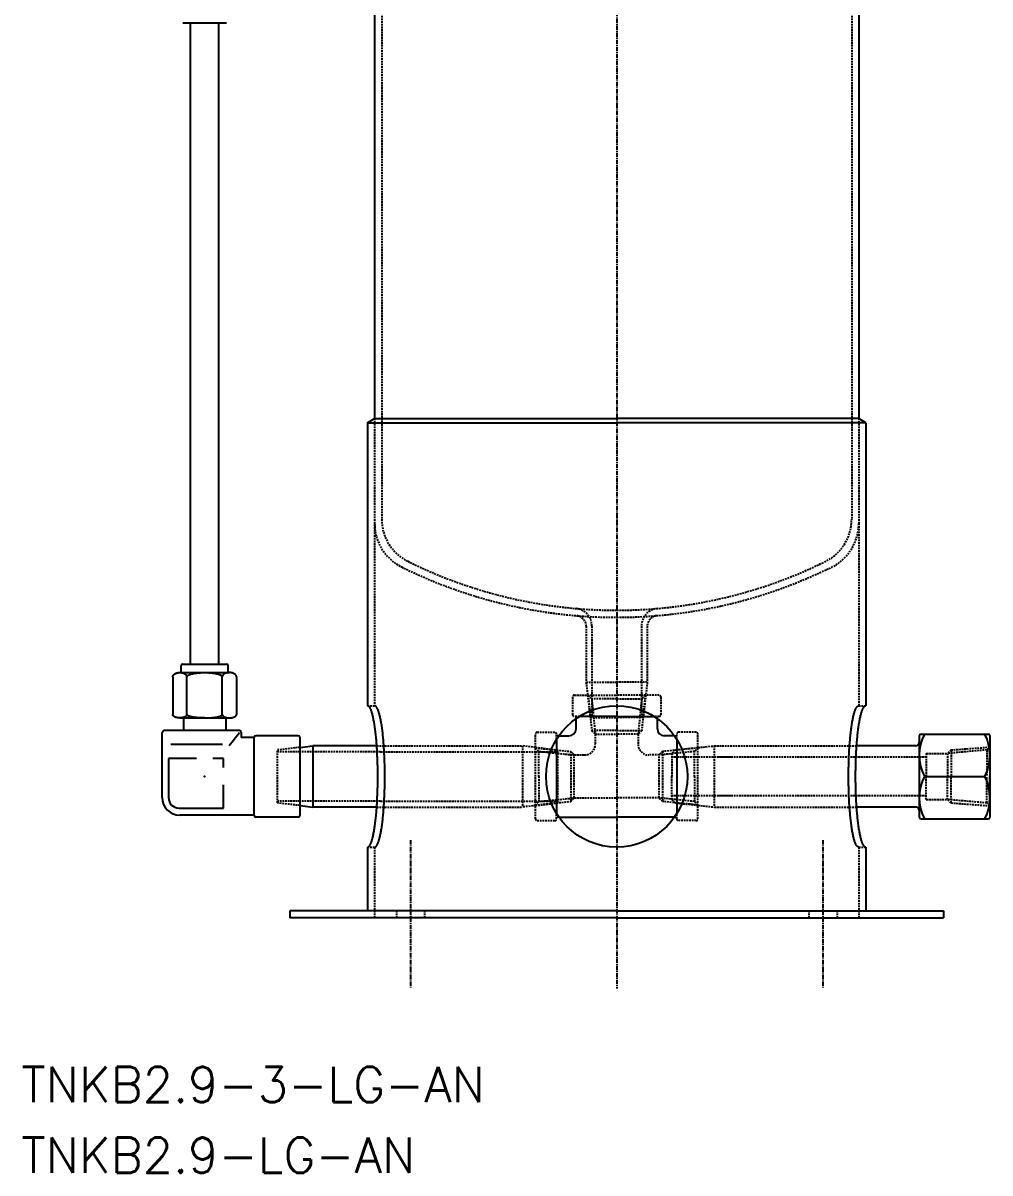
# Model space of a CAD drawing. Extents: x 249 to 869, y 18 to 796.
# Drawn here: x 248.5 to 522.1, y 18.3 to 343.7 of the extents above; entities that cross this region are included whole.
import ezdxf

# ---------------------------------------------------------------- set-up
doc = ezdxf.new("R2010")
doc.units = 0
doc.linetypes.add('CENTER', pattern=[2, 1.25, -0.25, 0.25, -0.25])
doc.linetypes.add('DASHED', pattern=[0.75, 0.5, -0.25])
doc.layers.get('0').update_dxf_attribs({"linetype": 'CONTINUOUS'})
doc.layers.add('CENTER', color=1, linetype='CENTER')
doc.styles.get("Standard").update_dxf_attribs({"font": 'txt.shx', "bigfont": 'bigfont.shx'})

msp = doc.modelspace()

# ---------------------------------------------------------------- linework, layer by layer
at = {"color": 3, "linetype": 'DASHED'}
for p, q in [((350, 415.52), (350, 203.32)), ((483, 415.52), (483, 203.32)), ((348, 231.83), (348, 150.52)), ((485, 231.83), (485, 202.09)), ((485, 202.09), (485, 150.52)), ((407.85, 173.03), (407.85, 157.17)), ((409.5, 173.07), (409.5, 153.52)), ((423.5, 173.07), (423.5, 147.19)), ((425.15, 173.03), (425.15, 157.19)), ((407.85, 157.17), (408.27, 153.52)), ((407.85, 157.17), (416.5, 157.17)), ((425.15, 157.17), (416.5, 157.17)), ((425.15, 157.17), (424.73, 153.52)), ((404, 153.02), (404, 148.02)), ((404.5, 153.52), (416.5, 153.52)), ((408.27, 153.52), (409, 147.17)), ((408.43, 153.52), (409.43, 152.52)), ((408.43, 153.52), (409.43, 143.52)), ((409.5, 153.52), (409.5, 147.17)), ((428.5, 153.52), (416.5, 153.52)), ((424.57, 153.52), (423.57, 143.52)), ((424.57, 153.52), (423.57, 152.52)), ((424.73, 153.52), (424, 147.17)), ((429, 153.02), (429, 148.02)), ((346, 150.52), (348, 150.52)), ((416.5, 152.52), (409.43, 152.52)), ((409.43, 152.52), (410.43, 142.52)), ((416.5, 152.52), (423.57, 152.52)), ((423.57, 152.52), (422.57, 142.52)), ((485, 150.52), (487, 150.52)), ((405.97, 147.52), (404.5, 147.52)), ((405, 146.88), (405, 147.52)), ((409, 147.17), (416.5, 147.17)), ((424, 147.17), (416.5, 147.17)), ((428.5, 147.52), (427.04, 147.52)), ((428, 146.88), (428, 147.52)), ((409.43, 143.52), (410.43, 142.52)), ((416.5, 143.52), (409.43, 143.52)), ((416.5, 143.52), (423.57, 143.52)), ((423.57, 143.52), (422.57, 142.52)), ((393.5, 118.52), (393.5, 142.52)), ((394, 143.02), (399, 143.02)), ((399.5, 141.05), (399.5, 142.52)), ((400.14, 142.02), (399.5, 142.02)), ((410.43, 142.52), (416.5, 142.52)), ((410.43, 142.52), (410.43, 139.59)), ((422.57, 142.52), (416.5, 142.52)), ((422.57, 142.52), (422.57, 139.59)), ((432.86, 142.02), (433.5, 142.02)), ((433.5, 141.05), (433.5, 142.52)), ((439, 143.02), (434, 143.02)), ((439.5, 118.52), (439.5, 142.52)), ((326.9, 138.75), (320.55, 138.02)), ((320.55, 123.02), (320.55, 138.02)), ((326.9, 137.52), (320.55, 137.52)), ((349.62, 137.52), (326.9, 137.52)), ((348.61, 139.17), (389.85, 139.17)), ((349.62, 137.52), (393.5, 137.52)), ((393.5, 138.75), (389.85, 139.17)), ((389.85, 139.17), (389.85, 121.87)), ((393.5, 138.75), (399.85, 138.02)), ((393.5, 138.59), (403.5, 137.59)), ((393.5, 138.59), (394.5, 137.59)), ((393.5, 137.52), (399.85, 137.52)), ((394.5, 137.59), (404.5, 136.59)), ((394.5, 130.52), (394.5, 137.59)), ((399.85, 123.02), (399.85, 138.02)), ((403.5, 137.59), (403.5, 123.44)), ((403.5, 137.59), (404.5, 136.59)), ((429.5, 137.59), (428.5, 136.59)), ((438.5, 137.59), (428.5, 136.59)), ((439.5, 138.59), (429.5, 137.59)), ((429.5, 137.59), (429.5, 123.44)), ((433.1, 138.02), (432.11, 137.05)), ((432.11, 137.05), (432.11, 130.52)), ((433.1, 138.02), (439.5, 138.69)), ((439.5, 138.59), (438.5, 137.59)), ((438.5, 130.52), (438.5, 137.59)), ((439.5, 138.69), (444.11, 139.17)), ((444.11, 139.17), (484.39, 139.17)), ((444.11, 139.17), (444.11, 121.87)), ((504.11, 137.05), (510.11, 137.05)), ((504.11, 137.05), (504.11, 130.52)), ((521.23, 138.02), (510.11, 137.05)), ((511.1, 138.02), (510.11, 137.05)), ((510.11, 137.05), (510.11, 130.52)), ((511.1, 138.02), (522.11, 138.82)), ((511.1, 138.02), (511.1, 130.52)), ((522.11, 138.82), (521.23, 138.02)), ((521.23, 138.02), (521.23, 130.52)), ((404.5, 136.59), (407.43, 136.59)), ((404.5, 124.44), (404.5, 136.59)), ((428.5, 136.59), (425.57, 136.59)), ((428.5, 124.44), (428.5, 136.59)), ((449.05, 135.97), (432.11, 135.97)), ((504.11, 135.97), (444.82, 135.97)), ((394.5, 130.52), (394.5, 123.44)), ((432.11, 123.98), (432.11, 130.52)), ((438.5, 130.52), (438.5, 123.44)), ((504.11, 123.98), (504.11, 130.52)), ((510.11, 123.98), (510.11, 130.52)), ((511.1, 123.02), (511.1, 130.52)), ((521.23, 123.02), (521.23, 130.52)), ((394.5, 123.44), (404.5, 124.44)), ((403.5, 123.44), (404.5, 124.44)), ((404.5, 124.44), (416.5, 124.44)), ((428.5, 124.44), (416.5, 124.44)), ((429.5, 123.44), (428.5, 124.44)), ((438.5, 123.44), (428.5, 124.44)), ((449.05, 125.07), (432.11, 125.07)), ((433.1, 123.02), (432.11, 123.98)), ((504.11, 125.07), (444.82, 125.07)), ((504.11, 123.98), (510.11, 123.98)), ((521.23, 123.02), (510.11, 123.98)), ((511.1, 123.02), (510.11, 123.98)), ((326.9, 123.52), (320.55, 123.52)), ((326.9, 122.29), (320.55, 123.02)), ((349.62, 123.52), (326.9, 123.52)), ((348.61, 121.87), (389.85, 121.87)), ((349.62, 123.52), (393.5, 123.52)), ((393.5, 122.29), (389.85, 121.87)), ((393.5, 123.52), (399.85, 123.52)), ((393.5, 122.44), (403.5, 123.44)), ((393.5, 122.44), (394.5, 123.44)), ((393.5, 122.29), (399.85, 123.02)), ((439.5, 122.44), (429.5, 123.44)), ((433.1, 123.02), (439.5, 122.35)), ((439.5, 122.44), (438.5, 123.44)), ((439.5, 122.35), (444.11, 121.87)), ((444.11, 121.87), (484.39, 121.87)), ((511.1, 123.02), (522.11, 122.22)), ((522.11, 122.22), (521.23, 123.02)), ((394, 118.02), (399, 118.02)), ((399.5, 118.52), (399.5, 119.98)), ((400.14, 119.02), (399.5, 119.02)), ((432.86, 119.02), (433.5, 119.02)), ((433.5, 118.52), (433.5, 119.98)), ((439, 118.02), (434, 118.02)), ((346, 110.52), (348, 110.52)), ((348, 110.52), (348, 90.52)), ((485, 110.52), (487, 110.52)), ((485, 110.52), (485, 90.52)), ((354.16, 92.52), (354.16, 90.52)), ((362.16, 92.52), (362.16, 90.52)), ((470.84, 92.52), (470.84, 90.52)), ((478.84, 92.52), (478.84, 90.52))]:
    msp.add_line(p, q, dxfattribs=at)
at = {"color": 7, "linetype": 'CONTINUOUS'}
for p, q in [((485, 385.52), (485, 231.83)), ((348, 366.87), (348, 231.83)), ((293.73, 343.72), (306.07, 343.72)), ((295.9, 162.32), (295.9, 343.72)), ((303.9, 162.32), (303.9, 343.72)), ((346, 230.54), (348, 231.83)), ((348, 231.83), (416.5, 231.83)), ((485, 231.83), (416.5, 231.83)), ((487, 230.54), (485, 231.83)), ((346, 230.54), (416.5, 230.54)), ((346, 230.54), (346, 150.52)), ((487, 230.54), (416.5, 230.54)), ((487, 230.54), (487, 150.52)), ((292.9, 159.92), (306.9, 159.92)), ((293.23, 159.92), (293.23, 161.82)), ((293.73, 162.32), (306.07, 162.32)), ((306.57, 159.92), (306.57, 161.82)), ((290.9, 158.71), (290.9, 148.02)), ((294.89, 148.02), (294.89, 158.99)), ((304.9, 148.02), (304.9, 158.99)), ((308.9, 158.71), (308.9, 148.02)), ((292.9, 147.09), (306.9, 147.09)), ((293.88, 147.09), (293.88, 143.48)), ((305.92, 147.09), (305.92, 143.48)), ((405, 144.02), (405, 146.88)), ((416.5, 147.52), (405.97, 147.52)), ((416.5, 147.52), (427.04, 147.52)), ((428, 144.02), (428, 146.88)), ((309.75, 143.48), (288.4, 143.48)), ((287.9, 124.52), (287.9, 142.98)), ((306.81, 139.29), (309.75, 142.98)), ((310.25, 142.98), (310.25, 141.52)), ((313.9, 141.52), (310.25, 141.52)), ((313.9, 119.52), (313.9, 141.52)), ((326.4, 142.02), (314.4, 142.02)), ((326.9, 119.52), (326.9, 141.52)), ((399.5, 141.05), (399.5, 119.98)), ((400.14, 142.02), (403, 142.02)), ((432.86, 142.02), (430, 142.02)), ((433.5, 141.05), (433.5, 119.98)), ((502.11, 142.02), (502.11, 119.02)), ((502.61, 142.52), (521.61, 142.52)), ((522.11, 142.02), (522.11, 119.02)), ((290.36, 139.63), (305, 139.63)), ((326.9, 138.75), (330.55, 139.17)), ((348.61, 139.17), (330.55, 139.17)), ((330.55, 139.17), (330.55, 121.87)), ((501.11, 139.17), (484.39, 139.17)), ((289.68, 135.58), (289.68, 124.55)), ((297.6, 135.58), (289.68, 135.58)), ((305.22, 135.58), (302.23, 135.58)), ((305.22, 133.05), (305.22, 135.58)), ((503.86, 130.52), (520.65, 130.52)), ((522.11, 123.98), (522.11, 130.52)), ((305.22, 121.55), (305.22, 128.12)), ((292.68, 121.55), (305.22, 121.55)), ((326.9, 122.29), (330.55, 121.87)), ((348.61, 121.87), (330.55, 121.87)), ((501.11, 121.87), (484.39, 121.87)), ((313.9, 119.52), (292.9, 119.52)), ((326.4, 119.02), (314.4, 119.02)), ((400.14, 119.02), (416.5, 119.02)), ((432.86, 119.02), (416.5, 119.02)), ((502.61, 118.52), (521.61, 118.52)), ((346, 110.52), (346, 92.52)), ((487, 110.52), (487, 92.52)), ((324, 92.52), (324, 90.52)), ((416.5, 92.52), (324, 92.52)), ((416.5, 92.52), (509, 92.52)), ((509, 92.52), (509, 90.52)), ((416.5, 90.52), (324, 90.52)), ((416.5, 90.52), (509, 90.52))]:
    msp.add_line(p, q, dxfattribs=at)
for points in [[(290.9, 158.71, 0), (290.9, 158.74, 0), (290.9, 158.76, 0), (290.9, 158.79, 0), (290.91, 158.82, 0), (290.91, 158.85, 0), (290.92, 158.88, 0), (290.93, 158.91, 0), (290.94, 158.94, 0), (290.95, 158.97, 0), (290.96, 159, 0), (290.97, 159.03, 0), (290.99, 159.06, 0), (291, 159.09, 0), (291.02, 159.11, 0), (291.03, 159.14, 0), (291.05, 159.17, 0), (291.07, 159.2, 0), (291.09, 159.22, 0), (291.11, 159.25, 0), (291.13, 159.28, 0), (291.16, 159.3, 0), (291.18, 159.33, 0), (291.21, 159.35, 0), (291.24, 159.38, 0), (291.26, 159.4, 0), (291.29, 159.43, 0), (291.32, 159.45, 0), (291.35, 159.47, 0), (291.38, 159.5, 0), (291.42, 159.52, 0), (291.45, 159.54, 0), (291.48, 159.56, 0), (291.52, 159.58, 0), (291.56, 159.6, 0), (291.59, 159.62, 0), (291.63, 159.64, 0), (291.67, 159.66, 0), (291.71, 159.68, 0), (291.75, 159.7, 0), (291.79, 159.71, 0), (291.83, 159.73, 0), (291.87, 159.75, 0), (291.91, 159.76, 0), (291.95, 159.77, 0), (292, 159.79, 0), (292.04, 159.8, 0), (292.09, 159.81, 0), (292.13, 159.82, 0), (292.18, 159.84, 0), (292.22, 159.85, 0), (292.27, 159.86, 0), (292.32, 159.87, 0), (292.36, 159.87, 0), (292.41, 159.88, 0), (292.46, 159.89, 0), (292.51, 159.89, 0), (292.56, 159.9, 0), (292.6, 159.9, 0), (292.65, 159.91, 0), (292.7, 159.91, 0), (292.75, 159.91, 0), (292.8, 159.91, 0), (292.85, 159.92, 0), (292.9, 159.92, 0), (292.94, 159.92, 0), (292.99, 159.91, 0), (293.04, 159.91, 0), (293.09, 159.91, 0), (293.14, 159.91, 0), (293.19, 159.9, 0), (293.24, 159.9, 0), (293.29, 159.89, 0), (293.33, 159.89, 0), (293.38, 159.88, 0), (293.43, 159.87, 0), (293.48, 159.87, 0), (293.52, 159.86, 0), (293.57, 159.85, 0), (293.62, 159.84, 0), (293.66, 159.82, 0), (293.71, 159.81, 0), (293.75, 159.8, 0), (293.79, 159.79, 0), (293.84, 159.77, 0), (293.88, 159.76, 0), (293.92, 159.75, 0), (293.96, 159.73, 0), (294.01, 159.71, 0), (294.05, 159.7, 0), (294.09, 159.68, 0), (294.12, 159.66, 0), (294.16, 159.64, 0), (294.2, 159.62, 0), (294.24, 159.6, 0), (294.27, 159.58, 0), (294.31, 159.56, 0), (294.34, 159.54, 0), (294.38, 159.52, 0), (294.41, 159.5, 0), (294.44, 159.47, 0), (294.47, 159.45, 0), (294.5, 159.43, 0), (294.53, 159.4, 0), (294.56, 159.38, 0), (294.58, 159.35, 0), (294.61, 159.33, 0), (294.63, 159.3, 0), (294.66, 159.28, 0), (294.68, 159.25, 0), (294.7, 159.22, 0), (294.72, 159.2, 0), (294.74, 159.17, 0), (294.76, 159.14, 0), (294.78, 159.11, 0), (294.79, 159.09, 0), (294.81, 159.06, 0), (294.82, 159.03, 0), (294.83, 159, 0), (294.85, 158.97, 0), (294.86, 158.94, 0), (294.86, 158.91, 0), (294.87, 158.88, 0), (294.88, 158.85, 0), (294.88, 158.82, 0), (294.89, 158.79, 0), (294.89, 158.76, 0), (294.89, 158.74, 0), (294.89, 158.71, 0)], [(294.89, 158.71, 0), (294.89, 158.74, 0), (294.9, 158.76, 0), (294.91, 158.79, 0), (294.92, 158.82, 0), (294.93, 158.85, 0), (294.95, 158.88, 0), (294.97, 158.91, 0), (294.99, 158.94, 0), (295.01, 158.97, 0), (295.04, 159, 0), (295.07, 159.03, 0), (295.11, 159.06, 0), (295.15, 159.09, 0), (295.19, 159.11, 0), (295.23, 159.14, 0), (295.27, 159.17, 0), (295.32, 159.2, 0), (295.37, 159.22, 0), (295.43, 159.25, 0), (295.49, 159.28, 0), (295.54, 159.3, 0), (295.61, 159.33, 0), (295.67, 159.35, 0), (295.74, 159.38, 0), (295.81, 159.4, 0), (295.88, 159.43, 0), (295.95, 159.45, 0), (296.03, 159.47, 0), (296.11, 159.5, 0), (296.19, 159.52, 0), (296.27, 159.54, 0), (296.36, 159.56, 0), (296.45, 159.58, 0), (296.54, 159.6, 0), (296.63, 159.62, 0), (296.72, 159.64, 0), (296.82, 159.66, 0), (296.92, 159.68, 0), (297.02, 159.7, 0), (297.12, 159.71, 0), (297.22, 159.73, 0), (297.33, 159.75, 0), (297.43, 159.76, 0), (297.54, 159.77, 0), (297.65, 159.79, 0), (297.76, 159.8, 0), (297.87, 159.81, 0), (297.98, 159.82, 0), (298.1, 159.84, 0), (298.21, 159.85, 0), (298.33, 159.86, 0), (298.45, 159.87, 0), (298.56, 159.87, 0), (298.68, 159.88, 0), (298.8, 159.89, 0), (298.92, 159.89, 0), (299.04, 159.9, 0), (299.17, 159.9, 0), (299.29, 159.91, 0), (299.41, 159.91, 0), (299.53, 159.91, 0), (299.65, 159.91, 0), (299.78, 159.92, 0), (299.9, 159.92, 0), (300.02, 159.92, 0), (300.14, 159.91, 0), (300.27, 159.91, 0), (300.39, 159.91, 0), (300.51, 159.91, 0), (300.63, 159.9, 0), (300.75, 159.9, 0), (300.88, 159.89, 0), (301, 159.89, 0), (301.12, 159.88, 0), (301.23, 159.87, 0), (301.35, 159.87, 0), (301.47, 159.86, 0), (301.59, 159.85, 0), (301.7, 159.84, 0), (301.81, 159.82, 0), (301.93, 159.81, 0), (302.04, 159.8, 0), (302.15, 159.79, 0), (302.26, 159.77, 0), (302.37, 159.76, 0), (302.47, 159.75, 0), (302.58, 159.73, 0), (302.68, 159.71, 0), (302.78, 159.7, 0), (302.88, 159.68, 0), (302.98, 159.66, 0), (303.07, 159.64, 0), (303.17, 159.62, 0), (303.26, 159.6, 0), (303.35, 159.58, 0), (303.44, 159.56, 0), (303.52, 159.54, 0), (303.61, 159.52, 0), (303.69, 159.5, 0), (303.77, 159.47, 0), (303.85, 159.45, 0), (303.92, 159.43, 0), (303.99, 159.4, 0), (304.06, 159.38, 0), (304.13, 159.35, 0), (304.19, 159.33, 0), (304.25, 159.3, 0), (304.31, 159.28, 0), (304.37, 159.25, 0), (304.42, 159.22, 0), (304.48, 159.2, 0), (304.52, 159.17, 0), (304.57, 159.14, 0), (304.61, 159.11, 0), (304.65, 159.09, 0), (304.69, 159.06, 0), (304.72, 159.03, 0), (304.75, 159, 0), (304.78, 158.97, 0), (304.81, 158.94, 0), (304.83, 158.91, 0), (304.85, 158.88, 0), (304.87, 158.85, 0), (304.88, 158.82, 0), (304.89, 158.79, 0), (304.9, 158.76, 0), (304.9, 158.74, 0), (304.9, 158.71, 0)], [(308.9, 158.71, 0), (308.9, 158.74, 0), (308.9, 158.76, 0), (308.89, 158.79, 0), (308.89, 158.82, 0), (308.88, 158.85, 0), (308.88, 158.88, 0), (308.87, 158.91, 0), (308.86, 158.94, 0), (308.85, 158.97, 0), (308.84, 159, 0), (308.83, 159.03, 0), (308.81, 159.06, 0), (308.8, 159.09, 0), (308.78, 159.11, 0), (308.76, 159.14, 0), (308.75, 159.17, 0), (308.73, 159.2, 0), (308.71, 159.22, 0), (308.69, 159.25, 0), (308.66, 159.28, 0), (308.64, 159.3, 0), (308.62, 159.33, 0), (308.59, 159.35, 0), (308.56, 159.38, 0), (308.54, 159.4, 0), (308.51, 159.43, 0), (308.48, 159.45, 0), (308.45, 159.47, 0), (308.41, 159.5, 0), (308.38, 159.52, 0), (308.35, 159.54, 0), (308.31, 159.56, 0), (308.28, 159.58, 0), (308.24, 159.6, 0), (308.21, 159.62, 0), (308.17, 159.64, 0), (308.13, 159.66, 0), (308.09, 159.68, 0), (308.05, 159.7, 0), (308.01, 159.71, 0), (307.97, 159.73, 0), (307.93, 159.75, 0), (307.89, 159.76, 0), (307.84, 159.77, 0), (307.8, 159.79, 0), (307.76, 159.8, 0), (307.71, 159.81, 0), (307.67, 159.82, 0), (307.62, 159.84, 0), (307.57, 159.85, 0), (307.53, 159.86, 0), (307.48, 159.87, 0), (307.44, 159.87, 0), (307.39, 159.88, 0), (307.34, 159.89, 0), (307.29, 159.89, 0), (307.24, 159.9, 0), (307.19, 159.9, 0), (307.15, 159.91, 0), (307.1, 159.91, 0), (307.05, 159.91, 0), (307, 159.91, 0), (306.95, 159.92, 0), (306.9, 159.92, 0), (306.85, 159.92, 0), (306.8, 159.91, 0), (306.75, 159.91, 0), (306.71, 159.91, 0), (306.66, 159.91, 0), (306.61, 159.9, 0), (306.56, 159.9, 0), (306.51, 159.89, 0), (306.46, 159.89, 0), (306.42, 159.88, 0), (306.37, 159.87, 0), (306.32, 159.87, 0), (306.28, 159.86, 0), (306.23, 159.85, 0), (306.18, 159.84, 0), (306.14, 159.82, 0), (306.09, 159.81, 0), (306.05, 159.8, 0), (306, 159.79, 0), (305.96, 159.77, 0), (305.92, 159.76, 0), (305.88, 159.75, 0), (305.83, 159.73, 0), (305.79, 159.71, 0), (305.75, 159.7, 0), (305.71, 159.68, 0), (305.67, 159.66, 0), (305.63, 159.64, 0), (305.6, 159.62, 0), (305.56, 159.6, 0), (305.52, 159.58, 0), (305.49, 159.56, 0), (305.46, 159.54, 0), (305.42, 159.52, 0), (305.39, 159.5, 0), (305.36, 159.47, 0), (305.33, 159.45, 0), (305.3, 159.43, 0), (305.27, 159.4, 0), (305.24, 159.38, 0), (305.21, 159.35, 0), (305.19, 159.33, 0), (305.16, 159.3, 0), (305.14, 159.28, 0), (305.12, 159.25, 0), (305.1, 159.22, 0), (305.08, 159.2, 0), (305.06, 159.17, 0), (305.04, 159.14, 0), (305.02, 159.11, 0), (305.01, 159.09, 0), (304.99, 159.06, 0), (304.98, 159.03, 0), (304.96, 159, 0), (304.95, 158.97, 0), (304.94, 158.94, 0), (304.93, 158.91, 0), (304.93, 158.88, 0), (304.92, 158.85, 0), (304.91, 158.82, 0), (304.91, 158.79, 0), (304.91, 158.76, 0), (304.9, 158.74, 0), (304.9, 158.71, 0)], [(346, 110.52, 0), (346.07, 110.52, 0), (346.14, 110.54, 0), (346.21, 110.57, 0), (346.29, 110.61, 0), (346.36, 110.67, 0), (346.43, 110.73, 0), (346.5, 110.81, 0), (346.57, 110.9, 0), (346.63, 111, 0), (346.7, 111.12, 0), (346.77, 111.24, 0), (346.84, 111.38, 0), (346.91, 111.53, 0), (346.98, 111.69, 0), (347.04, 111.86, 0), (347.11, 112.04, 0), (347.18, 112.23, 0), (347.24, 112.44, 0), (347.3, 112.65, 0), (347.37, 112.88, 0), (347.43, 113.11, 0), (347.49, 113.36, 0), (347.55, 113.62, 0), (347.61, 113.89, 0), (347.67, 114.17, 0), (347.73, 114.45, 0), (347.78, 114.75, 0), (347.84, 115.06, 0), (347.89, 115.37, 0), (347.95, 115.7, 0), (348, 116.03, 0), (348.05, 116.37, 0), (348.1, 116.73, 0), (348.15, 117.08, 0), (348.19, 117.45, 0), (348.24, 117.83, 0), (348.28, 118.21, 0), (348.33, 118.6, 0), (348.37, 119, 0), (348.41, 119.41, 0), (348.45, 119.82, 0), (348.49, 120.23, 0), (348.52, 120.66, 0), (348.56, 121.09, 0), (348.59, 121.52, 0), (348.62, 121.97, 0), (348.65, 122.41, 0), (348.68, 122.86, 0), (348.7, 123.32, 0), (348.73, 123.78, 0), (348.75, 124.24, 0), (348.77, 124.71, 0), (348.79, 125.18, 0), (348.81, 125.66, 0), (348.83, 126.13, 0), (348.84, 126.61, 0), (348.86, 127.1, 0), (348.87, 127.58, 0), (348.88, 128.07, 0), (348.88, 128.56, 0), (348.89, 129.04, 0), (348.89, 129.53, 0), (348.9, 130.03, 0), (348.9, 130.52, 0), (348.9, 131.01, 0), (348.89, 131.5, 0), (348.89, 131.99, 0), (348.88, 132.48, 0), (348.88, 132.97, 0), (348.87, 133.45, 0), (348.86, 133.94, 0), (348.84, 134.42, 0), (348.83, 134.9, 0), (348.81, 135.38, 0), (348.79, 135.85, 0), (348.77, 136.32, 0), (348.75, 136.79, 0), (348.73, 137.25, 0), (348.7, 137.71, 0), (348.68, 138.17, 0), (348.65, 138.62, 0), (348.62, 139.07, 0), (348.59, 139.51, 0), (348.56, 139.94, 0), (348.52, 140.37, 0), (348.49, 140.8, 0), (348.45, 141.22, 0), (348.41, 141.63, 0), (348.37, 142.03, 0), (348.33, 142.43, 0), (348.28, 142.82, 0), (348.24, 143.2, 0), (348.19, 143.58, 0), (348.15, 143.95, 0), (348.1, 144.31, 0), (348.05, 144.66, 0), (348, 145, 0), (347.95, 145.34, 0), (347.89, 145.66, 0), (347.84, 145.98, 0), (347.78, 146.28, 0), (347.73, 146.58, 0), (347.67, 146.87, 0), (347.61, 147.15, 0), (347.55, 147.41, 0), (347.49, 147.67, 0), (347.43, 147.92, 0), (347.37, 148.16, 0), (347.3, 148.38, 0), (347.24, 148.6, 0), (347.18, 148.8, 0), (347.11, 148.99, 0), (347.04, 149.18, 0), (346.98, 149.35, 0), (346.91, 149.51, 0), (346.84, 149.66, 0), (346.77, 149.79, 0), (346.7, 149.92, 0), (346.63, 150.03, 0), (346.57, 150.13, 0), (346.5, 150.22, 0), (346.43, 150.3, 0), (346.36, 150.37, 0), (346.29, 150.42, 0), (346.21, 150.46, 0), (346.14, 150.49, 0), (346.07, 150.51, 0), (346, 150.52, 0)], [(487, 110.52, 0), (486.93, 110.52, 0), (486.86, 110.54, 0), (486.79, 110.57, 0), (486.72, 110.61, 0), (486.65, 110.67, 0), (486.58, 110.73, 0), (486.51, 110.81, 0), (486.44, 110.9, 0), (486.37, 111, 0), (486.3, 111.12, 0), (486.23, 111.24, 0), (486.16, 111.38, 0), (486.09, 111.53, 0), (486.02, 111.69, 0), (485.96, 111.86, 0), (485.89, 112.04, 0), (485.83, 112.23, 0), (485.76, 112.44, 0), (485.7, 112.65, 0), (485.64, 112.88, 0), (485.57, 113.11, 0), (485.51, 113.36, 0), (485.45, 113.62, 0), (485.39, 113.89, 0), (485.33, 114.17, 0), (485.28, 114.45, 0), (485.22, 114.75, 0), (485.16, 115.06, 0), (485.11, 115.37, 0), (485.06, 115.7, 0), (485, 116.03, 0), (484.95, 116.37, 0), (484.9, 116.73, 0), (484.86, 117.08, 0), (484.81, 117.45, 0), (484.76, 117.83, 0), (484.72, 118.21, 0), (484.67, 118.6, 0), (484.63, 119, 0), (484.59, 119.41, 0), (484.55, 119.82, 0), (484.52, 120.23, 0), (484.48, 120.66, 0), (484.45, 121.09, 0), (484.41, 121.52, 0), (484.38, 121.97, 0), (484.35, 122.41, 0), (484.32, 122.86, 0), (484.3, 123.32, 0), (484.27, 123.78, 0), (484.25, 124.24, 0), (484.23, 124.71, 0), (484.21, 125.18, 0), (484.19, 125.66, 0), (484.18, 126.13, 0), (484.16, 126.61, 0), (484.15, 127.1, 0), (484.14, 127.58, 0), (484.13, 128.07, 0), (484.12, 128.56, 0), (484.11, 129.04, 0), (484.11, 129.53, 0), (484.11, 130.03, 0), (484.11, 130.52, 0), (484.11, 131.01, 0), (484.11, 131.5, 0), (484.11, 131.99, 0), (484.12, 132.48, 0), (484.13, 132.97, 0), (484.14, 133.45, 0), (484.15, 133.94, 0), (484.16, 134.42, 0), (484.18, 134.9, 0), (484.19, 135.38, 0), (484.21, 135.85, 0), (484.23, 136.32, 0), (484.25, 136.79, 0), (484.27, 137.25, 0), (484.3, 137.71, 0), (484.32, 138.17, 0), (484.35, 138.62, 0), (484.38, 139.07, 0), (484.41, 139.51, 0), (484.45, 139.94, 0), (484.48, 140.37, 0), (484.52, 140.8, 0), (484.55, 141.22, 0), (484.59, 141.63, 0), (484.63, 142.03, 0), (484.67, 142.43, 0), (484.72, 142.82, 0), (484.76, 143.2, 0), (484.81, 143.58, 0), (484.86, 143.95, 0), (484.9, 144.31, 0), (484.95, 144.66, 0), (485, 145, 0), (485.06, 145.34, 0), (485.11, 145.66, 0), (485.16, 145.98, 0), (485.22, 146.28, 0), (485.28, 146.58, 0), (485.33, 146.87, 0), (485.39, 147.15, 0), (485.45, 147.41, 0), (485.51, 147.67, 0), (485.57, 147.92, 0), (485.64, 148.16, 0), (485.7, 148.38, 0), (485.76, 148.6, 0), (485.83, 148.8, 0), (485.89, 148.99, 0), (485.96, 149.18, 0), (486.02, 149.35, 0), (486.09, 149.51, 0), (486.16, 149.66, 0), (486.23, 149.79, 0), (486.3, 149.92, 0), (486.37, 150.03, 0), (486.44, 150.13, 0), (486.51, 150.22, 0), (486.58, 150.3, 0), (486.65, 150.37, 0), (486.72, 150.42, 0), (486.79, 150.46, 0), (486.86, 150.49, 0), (486.93, 150.51, 0), (487, 150.52, 0)], [(294.89, 148.02, 0), (294.89, 148, 0), (294.89, 147.97, 0), (294.89, 147.95, 0), (294.88, 147.93, 0), (294.88, 147.91, 0), (294.87, 147.88, 0), (294.86, 147.86, 0), (294.86, 147.84, 0), (294.85, 147.81, 0), (294.83, 147.79, 0), (294.82, 147.77, 0), (294.81, 147.75, 0), (294.79, 147.73, 0), (294.78, 147.71, 0), (294.76, 147.68, 0), (294.74, 147.66, 0), (294.72, 147.64, 0), (294.7, 147.62, 0), (294.68, 147.6, 0), (294.66, 147.58, 0), (294.63, 147.56, 0), (294.61, 147.54, 0), (294.58, 147.52, 0), (294.56, 147.5, 0), (294.53, 147.48, 0), (294.5, 147.46, 0), (294.47, 147.44, 0), (294.44, 147.43, 0), (294.41, 147.41, 0), (294.38, 147.39, 0), (294.34, 147.38, 0), (294.31, 147.36, 0), (294.27, 147.34, 0), (294.24, 147.33, 0), (294.2, 147.31, 0), (294.16, 147.3, 0), (294.12, 147.28, 0), (294.09, 147.27, 0), (294.05, 147.26, 0), (294.01, 147.24, 0), (293.96, 147.23, 0), (293.92, 147.22, 0), (293.88, 147.21, 0), (293.84, 147.19, 0), (293.79, 147.19, 0), (293.75, 147.18, 0), (293.71, 147.16, 0), (293.66, 147.16, 0), (293.62, 147.15, 0), (293.57, 147.14, 0), (293.52, 147.13, 0), (293.48, 147.12, 0), (293.43, 147.12, 0), (293.38, 147.11, 0), (293.33, 147.11, 0), (293.29, 147.1, 0), (293.24, 147.1, 0), (293.19, 147.09, 0), (293.14, 147.09, 0), (293.09, 147.09, 0), (293.04, 147.09, 0), (292.99, 147.09, 0), (292.94, 147.09, 0), (292.9, 147.09, 0), (292.85, 147.09, 0), (292.8, 147.09, 0), (292.75, 147.09, 0), (292.7, 147.09, 0), (292.65, 147.09, 0), (292.6, 147.09, 0), (292.56, 147.1, 0), (292.51, 147.1, 0), (292.46, 147.11, 0), (292.41, 147.11, 0), (292.36, 147.12, 0), (292.32, 147.12, 0), (292.27, 147.13, 0), (292.22, 147.14, 0), (292.18, 147.15, 0), (292.13, 147.16, 0), (292.09, 147.16, 0), (292.04, 147.18, 0), (292, 147.19, 0), (291.95, 147.19, 0), (291.91, 147.21, 0), (291.87, 147.22, 0), (291.83, 147.23, 0), (291.79, 147.24, 0), (291.75, 147.26, 0), (291.71, 147.27, 0), (291.67, 147.28, 0), (291.63, 147.3, 0), (291.59, 147.31, 0), (291.56, 147.33, 0), (291.52, 147.34, 0), (291.48, 147.36, 0), (291.45, 147.38, 0), (291.42, 147.39, 0), (291.38, 147.41, 0), (291.35, 147.43, 0), (291.32, 147.44, 0), (291.29, 147.46, 0), (291.26, 147.48, 0), (291.24, 147.5, 0), (291.21, 147.52, 0), (291.18, 147.54, 0), (291.16, 147.56, 0), (291.13, 147.58, 0), (291.11, 147.6, 0), (291.09, 147.62, 0), (291.07, 147.64, 0), (291.05, 147.66, 0), (291.03, 147.68, 0), (291.02, 147.71, 0), (291, 147.73, 0), (290.99, 147.75, 0), (290.97, 147.77, 0), (290.96, 147.79, 0), (290.95, 147.81, 0), (290.94, 147.84, 0), (290.93, 147.86, 0), (290.92, 147.88, 0), (290.91, 147.91, 0), (290.91, 147.93, 0), (290.9, 147.95, 0), (290.9, 147.97, 0), (290.9, 148, 0), (290.9, 148.02, 0)], [(299.9, 147.07, 0), (299.84, 147.07, 0), (299.78, 147.07, 0), (299.72, 147.07, 0), (299.66, 147.07, 0), (299.6, 147.07, 0), (299.54, 147.07, 0), (299.48, 147.07, 0), (299.41, 147.07, 0), (299.35, 147.07, 0), (299.29, 147.07, 0), (299.23, 147.07, 0), (299.17, 147.08, 0), (299.11, 147.08, 0), (299.05, 147.08, 0), (298.99, 147.08, 0), (298.93, 147.08, 0), (298.87, 147.09, 0), (298.81, 147.09, 0), (298.75, 147.09, 0), (298.69, 147.09, 0), (298.63, 147.09, 0), (298.58, 147.1, 0), (298.52, 147.1, 0), (298.46, 147.1, 0), (298.4, 147.11, 0), (298.34, 147.11, 0), (298.28, 147.11, 0), (298.23, 147.12, 0), (298.17, 147.12, 0), (298.11, 147.12, 0), (298.05, 147.13, 0), (298, 147.13, 0), (297.94, 147.14, 0), (297.88, 147.14, 0), (297.83, 147.15, 0), (297.77, 147.15, 0), (297.72, 147.16, 0), (297.66, 147.16, 0), (297.61, 147.17, 0), (297.55, 147.17, 0), (297.5, 147.18, 0), (297.45, 147.18, 0), (297.39, 147.19, 0), (297.34, 147.19, 0), (297.29, 147.2, 0), (297.24, 147.21, 0), (297.18, 147.21, 0), (297.13, 147.22, 0), (297.08, 147.22, 0), (297.03, 147.23, 0), (296.98, 147.24, 0), (296.93, 147.25, 0), (296.88, 147.25, 0), (296.83, 147.26, 0), (296.78, 147.27, 0), (296.74, 147.27, 0), (296.69, 147.28, 0), (296.64, 147.29, 0), (296.6, 147.3, 0), (296.55, 147.3, 0), (296.5, 147.31, 0), (296.46, 147.32, 0), (296.41, 147.33, 0), (296.37, 147.34, 0), (296.33, 147.34, 0), (296.28, 147.35, 0), (296.24, 147.36, 0), (296.2, 147.37, 0), (296.16, 147.38, 0), (296.12, 147.39, 0), (296.08, 147.4, 0), (296.04, 147.41, 0), (296, 147.41, 0), (295.96, 147.42, 0), (295.92, 147.43, 0), (295.89, 147.44, 0), (295.85, 147.45, 0), (295.81, 147.46, 0), (295.78, 147.47, 0), (295.74, 147.48, 0), (295.71, 147.49, 0), (295.68, 147.5, 0), (295.64, 147.51, 0), (295.61, 147.52, 0), (295.58, 147.53, 0), (295.55, 147.54, 0), (295.52, 147.55, 0), (295.49, 147.56, 0), (295.46, 147.57, 0), (295.43, 147.58, 0), (295.4, 147.59, 0), (295.38, 147.6, 0), (295.35, 147.62, 0), (295.33, 147.63, 0), (295.3, 147.64, 0), (295.28, 147.65, 0), (295.25, 147.66, 0), (295.23, 147.67, 0), (295.21, 147.68, 0), (295.19, 147.69, 0), (295.17, 147.7, 0), (295.15, 147.72, 0), (295.13, 147.73, 0), (295.11, 147.74, 0), (295.09, 147.75, 0), (295.08, 147.76, 0), (295.06, 147.77, 0), (295.05, 147.78, 0), (295.03, 147.8, 0), (295.02, 147.81, 0), (295, 147.82, 0), (294.99, 147.83, 0), (294.98, 147.84, 0), (294.97, 147.85, 0), (294.96, 147.87, 0), (294.95, 147.88, 0), (294.94, 147.89, 0), (294.93, 147.9, 0), (294.92, 147.91, 0), (294.92, 147.93, 0), (294.91, 147.94, 0), (294.91, 147.95, 0), (294.9, 147.96, 0), (294.9, 147.97, 0), (294.9, 147.98, 0), (294.89, 148, 0), (294.89, 148.01, 0), (294.89, 148.02, 0)], [(299.9, 147.07, 0), (299.96, 147.07, 0), (300.02, 147.07, 0), (300.08, 147.07, 0), (300.14, 147.07, 0), (300.2, 147.07, 0), (300.26, 147.07, 0), (300.32, 147.07, 0), (300.38, 147.07, 0), (300.44, 147.07, 0), (300.5, 147.07, 0), (300.57, 147.07, 0), (300.63, 147.08, 0), (300.69, 147.08, 0), (300.75, 147.08, 0), (300.81, 147.08, 0), (300.87, 147.08, 0), (300.93, 147.09, 0), (300.99, 147.09, 0), (301.05, 147.09, 0), (301.11, 147.09, 0), (301.16, 147.09, 0), (301.22, 147.1, 0), (301.28, 147.1, 0), (301.34, 147.1, 0), (301.4, 147.11, 0), (301.46, 147.11, 0), (301.51, 147.11, 0), (301.57, 147.12, 0), (301.63, 147.12, 0), (301.69, 147.12, 0), (301.75, 147.13, 0), (301.8, 147.13, 0), (301.86, 147.14, 0), (301.91, 147.14, 0), (301.97, 147.15, 0), (302.03, 147.15, 0), (302.08, 147.16, 0), (302.14, 147.16, 0), (302.19, 147.17, 0), (302.25, 147.17, 0), (302.3, 147.18, 0), (302.35, 147.18, 0), (302.41, 147.19, 0), (302.46, 147.19, 0), (302.51, 147.2, 0), (302.56, 147.21, 0), (302.62, 147.21, 0), (302.67, 147.22, 0), (302.72, 147.22, 0), (302.77, 147.23, 0), (302.82, 147.24, 0), (302.87, 147.25, 0), (302.92, 147.25, 0), (302.97, 147.26, 0), (303.01, 147.27, 0), (303.06, 147.27, 0), (303.11, 147.28, 0), (303.16, 147.29, 0), (303.2, 147.3, 0), (303.25, 147.3, 0), (303.3, 147.31, 0), (303.34, 147.32, 0), (303.38, 147.33, 0), (303.43, 147.34, 0), (303.47, 147.34, 0), (303.51, 147.35, 0), (303.56, 147.36, 0), (303.6, 147.37, 0), (303.64, 147.38, 0), (303.68, 147.39, 0), (303.72, 147.4, 0), (303.76, 147.41, 0), (303.8, 147.41, 0), (303.84, 147.42, 0), (303.88, 147.43, 0), (303.91, 147.44, 0), (303.95, 147.45, 0), (303.98, 147.46, 0), (304.02, 147.47, 0), (304.05, 147.48, 0), (304.09, 147.49, 0), (304.12, 147.5, 0), (304.15, 147.51, 0), (304.19, 147.52, 0), (304.22, 147.53, 0), (304.25, 147.54, 0), (304.28, 147.55, 0), (304.31, 147.56, 0), (304.34, 147.57, 0), (304.37, 147.58, 0), (304.39, 147.59, 0), (304.42, 147.6, 0), (304.45, 147.62, 0), (304.47, 147.63, 0), (304.5, 147.64, 0), (304.52, 147.65, 0), (304.54, 147.66, 0), (304.57, 147.67, 0), (304.59, 147.68, 0), (304.61, 147.69, 0), (304.63, 147.7, 0), (304.65, 147.72, 0), (304.67, 147.73, 0), (304.69, 147.74, 0), (304.7, 147.75, 0), (304.72, 147.76, 0), (304.74, 147.77, 0), (304.75, 147.78, 0), (304.77, 147.8, 0), (304.78, 147.81, 0), (304.8, 147.82, 0), (304.81, 147.83, 0), (304.82, 147.84, 0), (304.83, 147.85, 0), (304.84, 147.87, 0), (304.85, 147.88, 0), (304.86, 147.89, 0), (304.87, 147.9, 0), (304.87, 147.91, 0), (304.88, 147.93, 0), (304.89, 147.94, 0), (304.89, 147.95, 0), (304.89, 147.96, 0), (304.9, 147.97, 0), (304.9, 147.98, 0), (304.9, 148, 0), (304.9, 148.01, 0), (304.9, 148.02, 0)], [(304.9, 148.02, 0), (304.9, 148, 0), (304.91, 147.97, 0), (304.91, 147.95, 0), (304.91, 147.93, 0), (304.92, 147.91, 0), (304.93, 147.88, 0), (304.93, 147.86, 0), (304.94, 147.84, 0), (304.95, 147.81, 0), (304.96, 147.79, 0), (304.98, 147.77, 0), (304.99, 147.75, 0), (305.01, 147.73, 0), (305.02, 147.71, 0), (305.04, 147.68, 0), (305.06, 147.66, 0), (305.08, 147.64, 0), (305.1, 147.62, 0), (305.12, 147.6, 0), (305.14, 147.58, 0), (305.16, 147.56, 0), (305.19, 147.54, 0), (305.21, 147.52, 0), (305.24, 147.5, 0), (305.27, 147.48, 0), (305.3, 147.46, 0), (305.33, 147.44, 0), (305.36, 147.43, 0), (305.39, 147.41, 0), (305.42, 147.39, 0), (305.46, 147.38, 0), (305.49, 147.36, 0), (305.52, 147.34, 0), (305.56, 147.33, 0), (305.6, 147.31, 0), (305.63, 147.3, 0), (305.67, 147.28, 0), (305.71, 147.27, 0), (305.75, 147.26, 0), (305.79, 147.24, 0), (305.83, 147.23, 0), (305.88, 147.22, 0), (305.92, 147.21, 0), (305.96, 147.19, 0), (306, 147.19, 0), (306.05, 147.18, 0), (306.09, 147.16, 0), (306.14, 147.16, 0), (306.18, 147.15, 0), (306.23, 147.14, 0), (306.28, 147.13, 0), (306.32, 147.12, 0), (306.37, 147.12, 0), (306.42, 147.11, 0), (306.46, 147.11, 0), (306.51, 147.1, 0), (306.56, 147.1, 0), (306.61, 147.09, 0), (306.66, 147.09, 0), (306.71, 147.09, 0), (306.75, 147.09, 0), (306.8, 147.09, 0), (306.85, 147.09, 0), (306.9, 147.09, 0), (306.95, 147.09, 0), (307, 147.09, 0), (307.05, 147.09, 0), (307.1, 147.09, 0), (307.15, 147.09, 0), (307.19, 147.09, 0), (307.24, 147.1, 0), (307.29, 147.1, 0), (307.34, 147.11, 0), (307.39, 147.11, 0), (307.44, 147.12, 0), (307.48, 147.12, 0), (307.53, 147.13, 0), (307.57, 147.14, 0), (307.62, 147.15, 0), (307.67, 147.16, 0), (307.71, 147.16, 0), (307.76, 147.18, 0), (307.8, 147.19, 0), (307.84, 147.19, 0), (307.89, 147.21, 0), (307.93, 147.22, 0), (307.97, 147.23, 0), (308.01, 147.24, 0), (308.05, 147.26, 0), (308.09, 147.27, 0), (308.13, 147.28, 0), (308.17, 147.3, 0), (308.21, 147.31, 0), (308.24, 147.33, 0), (308.28, 147.34, 0), (308.31, 147.36, 0), (308.35, 147.38, 0), (308.38, 147.39, 0), (308.41, 147.41, 0), (308.45, 147.43, 0), (308.48, 147.44, 0), (308.51, 147.46, 0), (308.54, 147.48, 0), (308.56, 147.5, 0), (308.59, 147.52, 0), (308.62, 147.54, 0), (308.64, 147.56, 0), (308.66, 147.58, 0), (308.69, 147.6, 0), (308.71, 147.62, 0), (308.73, 147.64, 0), (308.75, 147.66, 0), (308.76, 147.68, 0), (308.78, 147.71, 0), (308.8, 147.73, 0), (308.81, 147.75, 0), (308.83, 147.77, 0), (308.84, 147.79, 0), (308.85, 147.81, 0), (308.86, 147.84, 0), (308.87, 147.86, 0), (308.88, 147.88, 0), (308.88, 147.91, 0), (308.89, 147.93, 0), (308.89, 147.95, 0), (308.9, 147.97, 0), (308.9, 148, 0), (308.9, 148.02, 0)]]:
    msp.add_polyline3d(points, dxfattribs=at)
at = {"color": 3, "linetype": 'DASHED'}
for points in [[(348, 110.52, 0), (348.07, 110.52, 0), (348.14, 110.54, 0), (348.21, 110.57, 0), (348.29, 110.61, 0), (348.36, 110.67, 0), (348.43, 110.73, 0), (348.5, 110.81, 0), (348.57, 110.9, 0), (348.63, 111, 0), (348.7, 111.12, 0), (348.77, 111.24, 0), (348.84, 111.38, 0), (348.91, 111.53, 0), (348.98, 111.69, 0), (349.04, 111.86, 0), (349.11, 112.04, 0), (349.18, 112.23, 0), (349.24, 112.44, 0), (349.3, 112.65, 0), (349.37, 112.88, 0), (349.43, 113.11, 0), (349.49, 113.36, 0), (349.55, 113.62, 0), (349.61, 113.89, 0), (349.67, 114.17, 0), (349.73, 114.45, 0), (349.78, 114.75, 0), (349.84, 115.06, 0), (349.89, 115.37, 0), (349.95, 115.7, 0), (350, 116.03, 0), (350.05, 116.37, 0), (350.1, 116.73, 0), (350.15, 117.08, 0), (350.19, 117.45, 0), (350.24, 117.83, 0), (350.28, 118.21, 0), (350.33, 118.6, 0), (350.37, 119, 0), (350.41, 119.41, 0), (350.45, 119.82, 0), (350.49, 120.23, 0), (350.52, 120.66, 0), (350.56, 121.09, 0), (350.59, 121.52, 0), (350.62, 121.97, 0), (350.65, 122.41, 0), (350.68, 122.86, 0), (350.7, 123.32, 0), (350.73, 123.78, 0), (350.75, 124.24, 0), (350.77, 124.71, 0), (350.79, 125.18, 0), (350.81, 125.66, 0), (350.83, 126.13, 0), (350.84, 126.61, 0), (350.86, 127.1, 0), (350.87, 127.58, 0), (350.88, 128.07, 0), (350.88, 128.56, 0), (350.89, 129.04, 0), (350.89, 129.53, 0), (350.9, 130.03, 0), (350.9, 130.52, 0), (350.9, 131.01, 0), (350.89, 131.5, 0), (350.89, 131.99, 0), (350.88, 132.48, 0), (350.88, 132.97, 0), (350.87, 133.45, 0), (350.86, 133.94, 0), (350.84, 134.42, 0), (350.83, 134.9, 0), (350.81, 135.38, 0), (350.79, 135.85, 0), (350.77, 136.32, 0), (350.75, 136.79, 0), (350.73, 137.25, 0), (350.7, 137.71, 0), (350.68, 138.17, 0), (350.65, 138.62, 0), (350.62, 139.07, 0), (350.59, 139.51, 0), (350.56, 139.94, 0), (350.52, 140.37, 0), (350.49, 140.8, 0), (350.45, 141.22, 0), (350.41, 141.63, 0), (350.37, 142.03, 0), (350.33, 142.43, 0), (350.28, 142.82, 0), (350.24, 143.2, 0), (350.19, 143.58, 0), (350.15, 143.95, 0), (350.1, 144.31, 0), (350.05, 144.66, 0), (350, 145, 0), (349.95, 145.34, 0), (349.89, 145.66, 0), (349.84, 145.98, 0), (349.78, 146.28, 0), (349.73, 146.58, 0), (349.67, 146.87, 0), (349.61, 147.15, 0), (349.55, 147.41, 0), (349.49, 147.67, 0), (349.43, 147.92, 0), (349.37, 148.16, 0), (349.3, 148.38, 0), (349.24, 148.6, 0), (349.18, 148.8, 0), (349.11, 148.99, 0), (349.04, 149.18, 0), (348.98, 149.35, 0), (348.91, 149.51, 0), (348.84, 149.66, 0), (348.77, 149.79, 0), (348.7, 149.92, 0), (348.63, 150.03, 0), (348.57, 150.13, 0), (348.5, 150.22, 0), (348.43, 150.3, 0), (348.36, 150.37, 0), (348.29, 150.42, 0), (348.21, 150.46, 0), (348.14, 150.49, 0), (348.07, 150.51, 0), (348, 150.52, 0)], [(485, 110.52, 0), (484.93, 110.52, 0), (484.86, 110.54, 0), (484.79, 110.57, 0), (484.72, 110.61, 0), (484.65, 110.67, 0), (484.58, 110.73, 0), (484.51, 110.81, 0), (484.44, 110.9, 0), (484.37, 111, 0), (484.3, 111.12, 0), (484.23, 111.24, 0), (484.16, 111.38, 0), (484.09, 111.53, 0), (484.02, 111.69, 0), (483.96, 111.86, 0), (483.89, 112.04, 0), (483.83, 112.23, 0), (483.76, 112.44, 0), (483.7, 112.65, 0), (483.64, 112.88, 0), (483.57, 113.11, 0), (483.51, 113.36, 0), (483.45, 113.62, 0), (483.39, 113.89, 0), (483.33, 114.17, 0), (483.28, 114.45, 0), (483.22, 114.75, 0), (483.16, 115.06, 0), (483.11, 115.37, 0), (483.06, 115.7, 0), (483, 116.03, 0), (482.95, 116.37, 0), (482.9, 116.73, 0), (482.85, 117.08, 0), (482.81, 117.45, 0), (482.76, 117.83, 0), (482.72, 118.21, 0), (482.67, 118.6, 0), (482.63, 119, 0), (482.59, 119.41, 0), (482.55, 119.82, 0), (482.52, 120.23, 0), (482.48, 120.66, 0), (482.45, 121.09, 0), (482.41, 121.52, 0), (482.38, 121.97, 0), (482.35, 122.41, 0), (482.32, 122.86, 0), (482.3, 123.32, 0), (482.27, 123.78, 0), (482.25, 124.24, 0), (482.23, 124.71, 0), (482.21, 125.18, 0), (482.19, 125.66, 0), (482.18, 126.13, 0), (482.16, 126.61, 0), (482.15, 127.1, 0), (482.14, 127.58, 0), (482.13, 128.07, 0), (482.12, 128.56, 0), (482.11, 129.04, 0), (482.11, 129.53, 0), (482.11, 130.03, 0), (482.11, 130.52, 0), (482.11, 131.01, 0), (482.11, 131.5, 0), (482.11, 131.99, 0), (482.12, 132.48, 0), (482.13, 132.97, 0), (482.14, 133.45, 0), (482.15, 133.94, 0), (482.16, 134.42, 0), (482.18, 134.9, 0), (482.19, 135.38, 0), (482.21, 135.85, 0), (482.23, 136.32, 0), (482.25, 136.79, 0), (482.27, 137.25, 0), (482.3, 137.71, 0), (482.32, 138.17, 0), (482.35, 138.62, 0), (482.38, 139.07, 0), (482.41, 139.51, 0), (482.45, 139.94, 0), (482.48, 140.37, 0), (482.52, 140.8, 0), (482.55, 141.22, 0), (482.59, 141.63, 0), (482.63, 142.03, 0), (482.67, 142.43, 0), (482.72, 142.82, 0), (482.76, 143.2, 0), (482.81, 143.58, 0), (482.85, 143.95, 0), (482.9, 144.31, 0), (482.95, 144.66, 0), (483, 145, 0), (483.06, 145.34, 0), (483.11, 145.66, 0), (483.16, 145.98, 0), (483.22, 146.28, 0), (483.28, 146.58, 0), (483.33, 146.87, 0), (483.39, 147.15, 0), (483.45, 147.41, 0), (483.51, 147.67, 0), (483.57, 147.92, 0), (483.64, 148.16, 0), (483.7, 148.38, 0), (483.76, 148.6, 0), (483.83, 148.8, 0), (483.89, 148.99, 0), (483.96, 149.18, 0), (484.02, 149.35, 0), (484.09, 149.51, 0), (484.16, 149.66, 0), (484.23, 149.79, 0), (484.3, 149.92, 0), (484.37, 150.03, 0), (484.44, 150.13, 0), (484.51, 150.22, 0), (484.58, 150.3, 0), (484.65, 150.37, 0), (484.72, 150.42, 0), (484.79, 150.46, 0), (484.86, 150.49, 0), (484.93, 150.51, 0), (485, 150.52, 0)]]:
    msp.add_polyline3d(points, dxfattribs=at)
at = {"color": 7, "linetype": 'CONTINUOUS'}
msp.add_circle((416.5, 130.52), 20, dxfattribs=at)
at = {"color": 3, "linetype": 'DASHED'}
for centre, radius, start, end in [((361.7, 202.09), 13.7, 180, 243.6122), ((363.3, 203.32), 13.3, 180, 243.6122), ((469.58, 203.35), 13.42, 291.882, 359.8523), ((471.06, 202.16), 13.94, 290.1134, 359.7167), ((416.5, 312.54), 137, 243.6122, 270), ((416.5, 310.54), 133, 243.6122, 270), ((416.5, 310.54), 133, 270, 295.8933), ((416.5, 312.54), 137, 270, 295.6727), ((404.5, 173.07), 5, 0, 85.0115), ((404.85, 173.03), 3, 0, 85.2267), ((428.5, 173.07), 5, 94.9885, 180), ((428.15, 173.03), 3, 94.7733, 180), ((404.5, 153.02), 0.5, 90, 180), ((428.5, 153.02), 0.5, 0, 90), ((404.5, 148.02), 0.5, 180, 270), ((428.5, 148.02), 0.5, 270, 0), ((394, 142.52), 0.5, 90, 180), ((399, 142.52), 0.5, 0, 90), ((434, 142.52), 0.5, 90, 180), ((439, 142.52), 0.5, 0, 90), ((407.43, 139.59), 3, 270, 0), ((425.57, 139.59), 3, 180, 270), ((394, 118.52), 0.5, 180, 270), ((399, 118.52), 0.5, 270, 0), ((434, 118.52), 0.5, 180, 270), ((439, 118.52), 0.5, 270, 0)]:
    msp.add_arc(centre, radius, start, end, dxfattribs=at)
at = {"color": 7, "linetype": 'CONTINUOUS'}
for centre, radius, start, end in [((293.73, 161.82), 0.5, 90, 180), ((306.07, 161.82), 0.5, 0, 90), ((288.4, 142.98), 0.5, 90, 180), ((309.75, 142.98), 0.5, 0, 90), ((403, 144.02), 2, 270, 0), ((430, 144.02), 2, 180, 270), ((314.4, 141.52), 0.5, 90, 180), ((326.4, 141.52), 0.5, 0, 90), ((501.11, 140.17), 1, 270, 0), ((514.92, 136.53), 12.83, 152.2221, 207.7779), ((502.61, 142.02), 0.5, 90, 180), ((509.29, 136.53), 12.83, 332.2221, 27.7779), ((521.61, 142.02), 0.5, 0, 90), ((514.92, 124.5), 12.83, 152.1914, 207.7471), ((509.29, 124.5), 12.83, 332.2529, 27.8086), ((292.9, 124.52), 5, 180, 270), ((292.68, 124.55), 3, 180, 270), ((501.11, 120.87), 1, 0, 90), ((314.4, 119.52), 0.5, 180, 270), ((326.4, 119.52), 0.5, 270, 0), ((502.61, 119.02), 0.5, 180, 270), ((521.61, 119.02), 0.5, 270, 0)]:
    msp.add_arc(centre, radius, start, end, dxfattribs=at)
for p in [(299.9, 130.52), (416.5, 130.52)]:
    msp.add_point(p, dxfattribs=at)
at = {"layer": 'CENTER', "color": 1, "linetype": 'CENTER'}
for p, q in [((416.5, 510.99), (416.5, 70.52)), ((358.16, 112.52), (358.16, 70.52)), ((474.84, 112.52), (474.84, 70.52))]:
    msp.add_line(p, q, dxfattribs=at)

# ---------------------------------------------------------------- texts
at = {"color": 7, "linetype": 'CONTINUOUS'}
for s, p in [('TNKB2.9-3-LG-AN', (248.08, 38.31)), ('TNKB2.9-LG-AN', (248.08, 18.31))]:
    msp.add_text(s, height=10, dxfattribs=at).set_placement(p)

doc.saveas('drawing.dxf')
